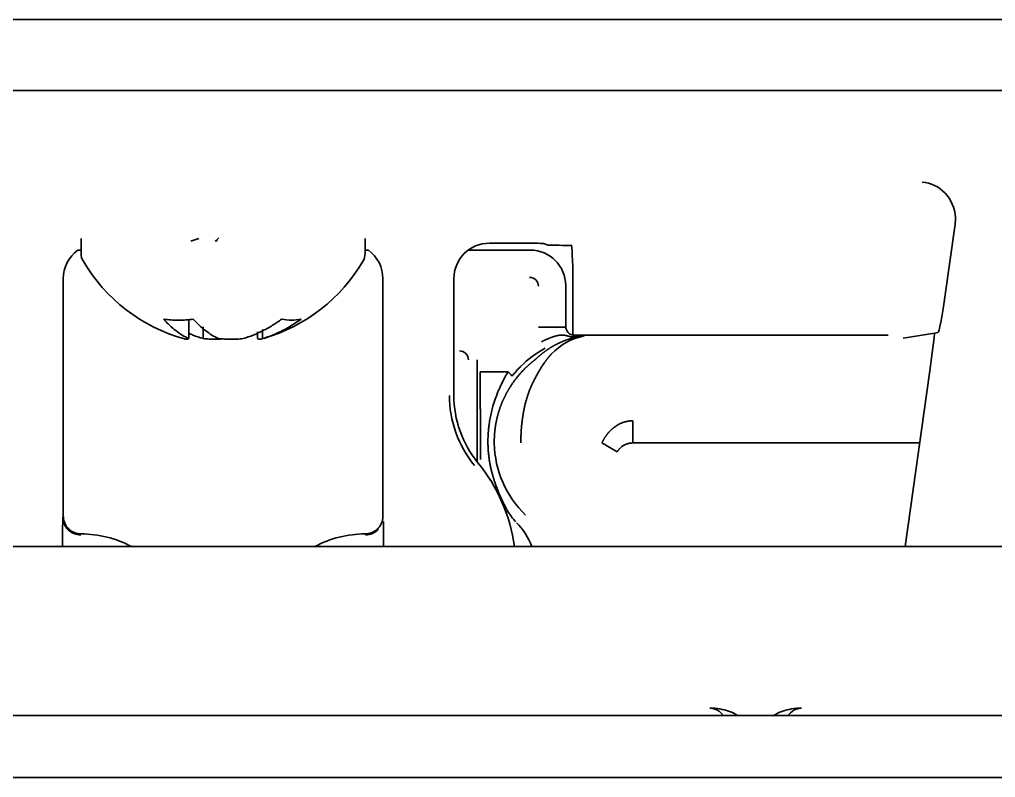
# Model space of a CAD drawing. Header units: inches. Extents: x 90 to 4162, y -443 to 3471.
# Drawn here: x 2755.16 to 2782.64, y 3339.28 to 3360.64 of the extents above; entities that cross this region are included whole.
import ezdxf

# ---------------------------------------------------------------- set-up
doc = ezdxf.new("R2010")
doc.units = ezdxf.units.IN
doc.layers.add('1', color=7, linetype='Continuous', true_color=0xffffff)
doc.layers.add('4', color=7, linetype='Continuous', true_color=0xffffff)

msp = doc.modelspace()

# ---------------------------------------------------------------- linework, layer by layer
at = {"layer": '1', "color": 7, "linetype": 'Continuous', "lineweight": 35}
for p, q in [((2798.611, 3360.643), (2453.171, 3360.643)), ((2450.757, 3358.643), (2801.025, 3358.643)), ((2731.684, 3358.642), (2790.098, 3358.642)), ((2762.441, 3358.642), (2762.441, 3358.643)), ((2781.507, 3354.874), (2781.218, 3352.817)), ((2756.891, 3354.466), (2756.891, 3354.042)), ((2760.735, 3354.414), (2760.671, 3354.392)), ((2764.891, 3354.042), (2764.891, 3354.466)), ((2768.391, 3354.337), (2769.417, 3354.337)), ((2769.916, 3354.329), (2770.05, 3354.284)), ((2770.549, 3354.276), (2770.698, 3354.276)), ((2756.391, 3346.642), (2756.391, 3353.337)), ((2765.391, 3353.337), (2765.391, 3346.642)), ((2767.391, 3353.337), (2767.391, 3350.048)), ((2770.741, 3353.293), (2770.741, 3351.747)), ((2759.925, 3351.647), (2759.925, 3352.197)), ((2760.327, 3351.647), (2760.327, 3351.984)), ((2761.857, 3351.647), (2761.857, 3351.834)), ((2762.002, 3351.647), (2762.002, 3351.902)), ((2780.049, 3351.66), (2780.931, 3351.802)), ((2781.025, 3351.817), (2780.931, 3351.802)), ((2780.784, 3350.669), (2780.098, 3345.787))]:
    msp.add_line(p, q, dxfattribs=at)
for centre, radius, start, end in [((2757.291, 3354.042), 0.4, 180, 210.3012), ((2764.491, 3354.042), 0.4, 329.6988, 0), ((2761.09, 3356.262), 4.8, 210.3012, 254.4868), ((2760.692, 3356.262), 4.8, 286.2762, 329.6988), ((2770.391, 3350.048), 3.127, 180, 219.268), ((2770.391, 3350.048), 3, 180, 219.268), ((2764.391, 3345.142), 4.75, 7.7957, 39.268), ((2756.891, 3343.142), 3, 61.8159, 90.0009), ((2764.891, 3343.142), 3, 89.9991, 118.1841)]:
    msp.add_arc(centre, radius, start, end, dxfattribs=at)
for centre, major_axis, ratio, start_param, end_param in [((2780.575, 3355.062), (0.353, -0.945), 0.923303, 1.238396, 2.756833), ((2780.515, 3355.01), (0.757, 0.658), 0.996825, 5.429549, 5.618385), ((2762.288, 3326.59), (0.829, -28.207), 0.173094, 3.285006, 3.306116), ((2768.391, 3353.337), (0.447, -0.895), 0.99981, 2.678052, 4.248696), ((2769.417, 3354.328), (0.5, 0), 0.017455, 0.05236, 1.570796), ((2770.549, 3354.285), (0.5, 0), 0.017455, 3.193953, 4.712389), ((2770.689, 3353.293), (0, -1), 0.052408, 1.570796, 3.124139), ((2757.391, 3353.337), (0.447, -0.895), 0.99981, 3.312346, 4.248696), ((2764.391, 3353.337), (-0.447, -0.895), 0.99981, 2.03449, 2.970839), ((2781.165, 3352.817), (-0.141, -1), 0.051895, 0.01604, 1.57811), ((2762.817, 3355.944), (0, 3.78), 0.546944, 3.008877, 3.141532), ((2762.816, 3355.944), (0, 3.78), 0.546944, 3.141653, 3.274309), ((2780.625, 3350.669), (-0.423, -3), 0.051895, 1.57811, 1.965445), ((2756.878, 3346.616), (0.447, -0.223), 0.999809, 3.604523, 5.178973), ((2764.904, 3346.616), (0.447, 0.223), 0.999809, 4.245805, 5.072219)]:
    msp.add_ellipse(centre, major_axis=major_axis, ratio=ratio, start_param=start_param, end_param=end_param, dxfattribs=at)
for points in [[(2760.208, 3354.472), (2760.132, 3354.446), (2760.056, 3354.419), (2759.981, 3354.392)], [(2759.214, 3352.197), (2759.354, 3352.175), (2759.633, 3352.153), (2759.912, 3352.175), (2760.052, 3352.197)], [(2760.763, 3351.647), (2760.819, 3351.642), (2760.932, 3351.634), (2761.106, 3351.629), (2761.282, 3351.633), (2761.397, 3351.641), (2761.455, 3351.647)], [(2762.002, 3351.647), (2761.99, 3351.641), (2761.965, 3351.633), (2761.928, 3351.629), (2761.892, 3351.634), (2761.868, 3351.642), (2761.857, 3351.647)]]:
    msp.add_open_spline(points, degree=3, dxfattribs=at)
for points, knots in [([(2759.925, 3351.647), (2759.863, 3351.676), (2759.801, 3351.71), (2759.679, 3351.785), (2759.618, 3351.827), (2759.5, 3351.919), (2759.441, 3351.969), (2759.355, 3352.05), (2759.327, 3352.078), (2759.27, 3352.136), (2759.242, 3352.166), (2759.214, 3352.197)], [0, 0, 0, 0, 0.25, 0.25, 0.5, 0.5, 0.75, 0.75, 0.875, 0.875, 1, 1, 1, 1]), ([(2760.052, 3352.197), (2760.163, 3352.073), (2760.277, 3351.965), (2760.455, 3351.827), (2760.515, 3351.785), (2760.638, 3351.71), (2760.7, 3351.676), (2760.763, 3351.647)], [0, 0, 0, 0, 0.5, 0.5, 0.75, 0.75, 1, 1, 1, 1]), ([(2761.455, 3351.647), (2761.551, 3351.676), (2761.646, 3351.71), (2761.833, 3351.785), (2761.925, 3351.827), (2762.106, 3351.919), (2762.196, 3351.969), (2762.328, 3352.05), (2762.371, 3352.078), (2762.458, 3352.136), (2762.501, 3352.166), (2762.543, 3352.197)], [0, 0, 0, 0, 0.25, 0.25, 0.5, 0.5, 0.75, 0.75, 0.875, 0.875, 1, 1, 1, 1]), ([(2763.09, 3352.197), (2762.92, 3352.073), (2762.745, 3351.965), (2762.472, 3351.827), (2762.38, 3351.785), (2762.193, 3351.71), (2762.098, 3351.676), (2762.002, 3351.647)], [0, 0, 0, 0, 0.5, 0.5, 0.75, 0.75, 1, 1, 1, 1]), ([(2760.327, 3351.647), (2760.231, 3351.676), (2760.136, 3351.71), (2760, 3351.765), (2759.957, 3351.783), (2759.915, 3351.802)], [0, 0, 0, 0, 0.685724, 0.685724, 1, 1, 1, 1]), ([(2759.807, 3351.637), (2759.81, 3351.636), (2759.826, 3351.632), (2759.854, 3351.629), (2759.89, 3351.634), (2759.914, 3351.642), (2759.925, 3351.647)], [0, 0, 0, 0, 0.080389, 0.386926, 0.693463, 1, 1, 1, 1]), ([(2760.812, 3351.633), (2760.767, 3351.632), (2760.663, 3351.63), (2760.5, 3351.633), (2760.385, 3351.641), (2760.327, 3351.647)], [0, 0, 0, 0, 0.281367, 0.640684, 1, 1, 1, 1]), ([(2756.369, 3345.787), (2756.369, 3345.795), (2756.369, 3345.802), (2756.369, 3345.826), (2756.369, 3345.842), (2756.37, 3345.873), (2756.37, 3345.92), (2756.37, 3345.996), (2756.37, 3346.055), (2756.37, 3346.098), (2756.37, 3346.112), (2756.371, 3346.14), (2756.371, 3346.154), (2756.371, 3346.221), (2756.371, 3346.271), (2756.372, 3346.34), (2756.372, 3346.362), (2756.373, 3346.404), (2756.373, 3346.424), (2756.374, 3346.478), (2756.374, 3346.509), (2756.375, 3346.548), (2756.375, 3346.559), (2756.376, 3346.579), (2756.376, 3346.587), (2756.377, 3346.607), (2756.377, 3346.615), (2756.378, 3346.616)], [0, 0, 0, 0, 0.016595, 0.016595, 0.051717, 0.051717, 0.086838, 0.157081, 0.227325, 0.227325, 0.262446, 0.262446, 0.297568, 0.297568, 0.438054, 0.438054, 0.508297, 0.508297, 0.578541, 0.578541, 0.719027, 0.719027, 0.78927, 0.78927, 0.859514, 0.859514, 1, 1, 1, 1]), ([(2756.391, 3346.642), (2756.391, 3346.609), (2756.394, 3346.577), (2756.404, 3346.529), (2756.408, 3346.513), (2756.417, 3346.482), (2756.423, 3346.466), (2756.442, 3346.421), (2756.457, 3346.392), (2756.484, 3346.351), (2756.494, 3346.338), (2756.515, 3346.313), (2756.526, 3346.301), (2756.56, 3346.266), (2756.586, 3346.245), (2756.626, 3346.218), (2756.641, 3346.209), (2756.669, 3346.194), (2756.699, 3346.18), (2756.73, 3346.169), (2756.761, 3346.159), (2756.777, 3346.155), (2756.825, 3346.146), (2756.858, 3346.142), (2756.891, 3346.142)], [0, 0, 0, 0, 0.125, 0.125, 0.1875, 0.1875, 0.25, 0.25, 0.375, 0.375, 0.4375, 0.4375, 0.5, 0.5, 0.625, 0.625, 0.6875, 0.6875, 0.75, 0.8125, 0.8125, 0.875, 0.875, 1, 1, 1, 1]), ([(2764.891, 3346.142), (2764.924, 3346.142), (2764.957, 3346.146), (2765.004, 3346.155), (2765.02, 3346.159), (2765.052, 3346.169), (2765.067, 3346.174), (2765.113, 3346.193), (2765.141, 3346.208), (2765.182, 3346.236), (2765.195, 3346.245), (2765.221, 3346.266), (2765.233, 3346.277), (2765.268, 3346.312), (2765.288, 3346.337), (2765.316, 3346.378), (2765.324, 3346.392), (2765.34, 3346.421), (2765.354, 3346.45), (2765.365, 3346.481), (2765.374, 3346.512), (2765.378, 3346.528), (2765.388, 3346.577), (2765.391, 3346.609), (2765.391, 3346.642)], [0, 0, 0, 0, 0.125, 0.125, 0.1875, 0.1875, 0.25, 0.25, 0.375, 0.375, 0.4375, 0.4375, 0.5, 0.5, 0.625, 0.625, 0.6875, 0.6875, 0.75, 0.8125, 0.8125, 0.875, 0.875, 1, 1, 1, 1]), ([(2765.408, 3346.492), (2765.408, 3346.484), (2765.409, 3346.476), (2765.409, 3346.459), (2765.409, 3346.45), (2765.409, 3346.404), (2765.41, 3346.363), (2765.41, 3346.294), (2765.411, 3346.27), (2765.411, 3346.219), (2765.411, 3346.193), (2765.412, 3346.112), (2765.412, 3346.055), (2765.412, 3345.965), (2765.412, 3345.934), (2765.413, 3345.872), (2765.413, 3345.84), (2765.413, 3345.802), (2765.413, 3345.796), (2765.413, 3345.789)], [0, 0, 0, 0, 0.053108, 0.053108, 0.107494, 0.107494, 0.325039, 0.325039, 0.433812, 0.433812, 0.542584, 0.542584, 0.760129, 0.760129, 0.868902, 0.868902, 0.977674, 0.977674, 1, 1, 1, 1])]:
    msp.add_open_spline(points, degree=3, knots=knots, dxfattribs=at)
at = {"layer": '4', "color": 7, "linetype": 'Continuous', "lineweight": 35}
for p, q in [((2756.891, 3354.142), (2756.798, 3354.142)), ((2764.984, 3354.142), (2764.891, 3354.142)), ((2769.542, 3354.142), (2767.798, 3354.142)), ((2770.541, 3351.992), (2770.541, 3353.143)), ((2769.773, 3351.974), (2770.523, 3351.974)), ((2770.772, 3351.724), (2770.772, 3351.694)), ((2779.619, 3351.742), (2770.791, 3351.742)), ((2768.049, 3351.051), (2768.049, 3348.172)), ((2768.13, 3350.713), (2768.911, 3350.713)), ((2772.427, 3348.706), (2772.427, 3349.33)), ((2771.56, 3348.708), (2771.993, 3348.458)), ((2780.508, 3348.706), (2772.427, 3348.706)), ((2768.914, 3346.772), (2768.853, 3346.772)), ((2928.141, 3345.787), (2660.047, 3345.787)), ((2323.625, 3341.026), (2928.157, 3341.026)), ((2321.659, 3339.276), (2930.123, 3339.276))]:
    msp.add_line(p, q, dxfattribs=at)
for centre, radius, start, end in [((2771.391, 3348.742), 2.998, 118.4794, 135.0146), ((2771.391, 3348.742), 2.862, 180.924, 226.2501), ((2767.893, 3345.173), 1.8, 19.9564, 45.5863)]:
    msp.add_arc(centre, radius, start, end, dxfattribs=at)
for centre, major_axis, ratio, start_param, end_param in [((2769.54, 3353.142), (0.708, 0.708), 0.998783, 5.498396, 7.067974), ((2769.523, 3353.124), (-0.177, -0.177), 0.998783, 2.356803, 3.926382), ((2770.791, 3351.993), (0.177, 0.177), 0.998783, 2.356803, 3.926382), ((2771.391, 3349.945), (0, -1.812), 0.96827, 3.331502, 3.941795), ((2770.772, 3351.886), (0.04, -0.196), 0.561653, 5.937302, 6.272638), ((2770.878, 3351.906), (0.033, -0.197), 0.640804, 6.024258, 6.271814), ((2767.549, 3351.05), (0.177, 0.177), 0.998783, 5.498396, 7.067974)]:
    msp.add_ellipse(centre, major_axis=major_axis, ratio=ratio, start_param=start_param, end_param=end_param, dxfattribs=at)
for points, degree, knots in [([(2769.688, 3351.062), (2769.693, 3351.067), (2769.703, 3351.076), (2769.718, 3351.09), (2769.732, 3351.103), (2769.747, 3351.117), (2769.762, 3351.13), (2769.777, 3351.143), (2769.792, 3351.156), (2769.807, 3351.169), (2769.822, 3351.182), (2769.837, 3351.195), (2769.853, 3351.207), (2769.868, 3351.22), (2769.883, 3351.232), (2769.899, 3351.244), (2769.914, 3351.256), (2769.93, 3351.268), (2769.946, 3351.279), (2769.962, 3351.291), (2769.977, 3351.302), (2769.993, 3351.313), (2770.009, 3351.325), (2770.025, 3351.335), (2770.041, 3351.346), (2770.057, 3351.357), (2770.073, 3351.367), (2770.09, 3351.378), (2770.106, 3351.388), (2770.122, 3351.398), (2770.138, 3351.408), (2770.155, 3351.417), (2770.171, 3351.427), (2770.188, 3351.437), (2770.204, 3351.446), (2770.221, 3351.455), (2770.237, 3351.464), (2770.254, 3351.473), (2770.27, 3351.482), (2770.287, 3351.49), (2770.304, 3351.499), (2770.32, 3351.507), (2770.337, 3351.515), (2770.354, 3351.523), (2770.371, 3351.531), (2770.387, 3351.539), (2770.404, 3351.546), (2770.421, 3351.554), (2770.438, 3351.561), (2770.455, 3351.568), (2770.472, 3351.575), (2770.488, 3351.582), (2770.505, 3351.589), (2770.522, 3351.595), (2770.539, 3351.602), (2770.556, 3351.608), (2770.573, 3351.614), (2770.59, 3351.62), (2770.607, 3351.626), (2770.623, 3351.632), (2770.64, 3351.637), (2770.657, 3351.643), (2770.674, 3351.648), (2770.691, 3351.653), (2770.708, 3351.658), (2770.725, 3351.663), (2770.742, 3351.668), (2770.759, 3351.673), (2770.775, 3351.677), (2770.792, 3351.682), (2770.809, 3351.686), (2770.826, 3351.69), (2770.843, 3351.694), (2770.859, 3351.698), (2770.876, 3351.702), (2770.893, 3351.705), (2770.904, 3351.707), (2770.91, 3351.709)], 3, [0, 0, 0, 0, 0.021215, 0.042217, 0.063005, 0.08358, 0.103942, 0.12409, 0.144025, 0.163747, 0.183256, 0.202551, 0.221633, 0.240501, 0.259156, 0.277598, 0.295827, 0.313842, 0.331645, 0.349234, 0.366609, 0.383772, 0.400721, 0.417457, 0.43398, 0.45029, 0.466386, 0.48227, 0.49794, 0.513397, 0.528641, 0.543672, 0.55849, 0.573094, 0.587486, 0.601665, 0.61563, 0.629383, 0.642923, 0.656249, 0.669363, 0.682264, 0.694952, 0.707427, 0.719689, 0.731739, 0.743575, 0.755199, 0.76661, 0.777809, 0.788795, 0.799568, 0.810129, 0.820477, 0.830613, 0.840536, 0.850247, 0.859745, 0.869032, 0.878106, 0.886968, 0.895618, 0.904056, 0.912282, 0.920297, 0.9281, 0.935691, 0.943071, 0.950239, 0.957196, 0.963943, 0.970478, 0.976803, 0.982917, 0.988821, 0.994515, 1, 1, 1, 1]), ([(2769.868, 3351.555), (2769.868, 3351.555), (2769.868, 3351.555), (2769.868, 3351.556), (2769.868, 3351.557), (2769.868, 3351.558), (2769.869, 3351.559), (2769.87, 3351.56), (2769.871, 3351.561), (2769.872, 3351.563), (2769.874, 3351.564), (2769.876, 3351.565), (2769.878, 3351.567), (2769.88, 3351.568), (2769.882, 3351.57), (2769.885, 3351.571), (2769.888, 3351.573), (2769.891, 3351.575), (2769.894, 3351.577), (2769.898, 3351.579), (2769.902, 3351.581), (2769.906, 3351.583), (2769.91, 3351.585), (2769.915, 3351.587), (2769.92, 3351.59), (2769.925, 3351.592), (2769.93, 3351.594), (2769.935, 3351.597), (2769.941, 3351.599), (2769.947, 3351.602), (2769.953, 3351.605), (2769.96, 3351.608), (2769.966, 3351.611), (2769.973, 3351.614), (2769.98, 3351.617), (2769.988, 3351.62), (2769.995, 3351.623), (2770.003, 3351.627), (2770.011, 3351.63), (2770.02, 3351.633), (2770.028, 3351.637), (2770.037, 3351.641), (2770.046, 3351.644), (2770.055, 3351.648), (2770.065, 3351.652), (2770.075, 3351.656), (2770.09, 3351.663), (2770.111, 3351.671), (2770.138, 3351.681), (2770.163, 3351.691), (2770.187, 3351.699), (2770.21, 3351.706), (2770.232, 3351.713), (2770.253, 3351.719), (2770.273, 3351.724), (2770.292, 3351.729), (2770.311, 3351.733), (2770.33, 3351.737), (2770.349, 3351.74), (2770.366, 3351.742), (2770.383, 3351.744), (2770.4, 3351.746), (2770.415, 3351.746), (2770.43, 3351.747), (2770.445, 3351.747), (2770.458, 3351.747), (2770.472, 3351.746), (2770.485, 3351.745), (2770.497, 3351.744), (2770.51, 3351.742), (2770.522, 3351.74), (2770.533, 3351.738), (2770.545, 3351.735), (2770.556, 3351.733), (2770.567, 3351.73), (2770.579, 3351.727), (2770.59, 3351.724), (2770.601, 3351.721), (2770.613, 3351.718), (2770.625, 3351.715), (2770.636, 3351.712), (2770.648, 3351.708), (2770.661, 3351.706), (2770.673, 3351.703), (2770.686, 3351.7), (2770.7, 3351.698), (2770.713, 3351.696), (2770.727, 3351.695), (2770.742, 3351.694), (2770.757, 3351.694), (2770.767, 3351.694), (2770.772, 3351.694)], 3, [0, 0, 0, 0, 0.000699, 0.001429, 0.002244, 0.00318, 0.004265, 0.005514, 0.006939, 0.008548, 0.010346, 0.012338, 0.014526, 0.016914, 0.019504, 0.022299, 0.0253, 0.028509, 0.031927, 0.035558, 0.039401, 0.04346, 0.047735, 0.052228, 0.056942, 0.061877, 0.067035, 0.072419, 0.078029, 0.083869, 0.089938, 0.096241, 0.102777, 0.109549, 0.116559, 0.123809, 0.131301, 0.139035, 0.147015, 0.155242, 0.163717, 0.172443, 0.181421, 0.190652, 0.200139, 0.209882, 0.219884, 0.247611, 0.274591, 0.300786, 0.326162, 0.350688, 0.374338, 0.397091, 0.418927, 0.439834, 0.462609, 0.484893, 0.506678, 0.527957, 0.548723, 0.568975, 0.588711, 0.607934, 0.626647, 0.644856, 0.66257, 0.679801, 0.69656, 0.712866, 0.728734, 0.744185, 0.759243, 0.77393, 0.788275, 0.802305, 0.816051, 0.829547, 0.842826, 0.855924, 0.868879, 0.88173, 0.894518, 0.907286, 0.920076, 0.932934, 0.945909, 0.959049, 0.972406, 0.986037, 1, 1, 1, 1]), ([(2770.772, 3351.694), (2770.777, 3351.695), (2770.782, 3351.696), (2770.794, 3351.698), (2770.801, 3351.699), (2770.82, 3351.702), (2770.832, 3351.703), (2770.855, 3351.707), (2770.866, 3351.708), (2770.878, 3351.71)], 3, [0, 0, 0, 0, 0.128205, 0.128205, 0.333333, 0.333333, 0.661538, 0.661538, 1, 1, 1, 1]), ([(2770.91, 3351.709), (2770.899, 3351.707), (2770.888, 3351.705), (2770.866, 3351.701), (2770.856, 3351.699), (2770.838, 3351.696), (2770.831, 3351.694), (2770.82, 3351.692), (2770.815, 3351.691), (2770.811, 3351.69)], 3, [0, 0, 0, 0, 0.338462, 0.338462, 0.666667, 0.666667, 0.871795, 0.871795, 1, 1, 1, 1]), ([(2770.878, 3351.71), (2770.886, 3351.711), (2770.893, 3351.712), (2770.914, 3351.714), (2770.926, 3351.716), (2770.958, 3351.719), (2770.978, 3351.72), (2771.019, 3351.723), (2771.039, 3351.724), (2771.06, 3351.724)], 3, [0, 0, 0, 0, 0.128205, 0.128205, 0.333333, 0.333333, 0.661538, 0.661538, 1, 1, 1, 1]), ([(2771.06, 3351.724), (2771.043, 3351.723), (2771.026, 3351.722), (2770.992, 3351.72), (2770.976, 3351.718), (2770.949, 3351.715), (2770.939, 3351.713), (2770.923, 3351.711), (2770.916, 3351.71), (2770.91, 3351.709)], 3, [0, 0, 0, 0, 0.338462, 0.338462, 0.666667, 0.666667, 0.871795, 0.871795, 1, 1, 1, 1]), ([(2768.529, 3348.696), (2768.529, 3348.704), (2768.529, 3348.719), (2768.528, 3348.742), (2768.529, 3348.765), (2768.529, 3348.788), (2768.529, 3348.81), (2768.53, 3348.833), (2768.531, 3348.856), (2768.532, 3348.878), (2768.533, 3348.901), (2768.534, 3348.923), (2768.536, 3348.946), (2768.537, 3348.969), (2768.539, 3348.991), (2768.541, 3349.013), (2768.543, 3349.036), (2768.546, 3349.058), (2768.548, 3349.08), (2768.551, 3349.103), (2768.554, 3349.125), (2768.557, 3349.147), (2768.56, 3349.169), (2768.564, 3349.191), (2768.567, 3349.213), (2768.571, 3349.235), (2768.575, 3349.257), (2768.579, 3349.279), (2768.583, 3349.301), (2768.587, 3349.323), (2768.592, 3349.344), (2768.597, 3349.366), (2768.601, 3349.387), (2768.606, 3349.409), (2768.612, 3349.43), (2768.617, 3349.452), (2768.622, 3349.473), (2768.628, 3349.494), (2768.634, 3349.515), (2768.64, 3349.537), (2768.646, 3349.558), (2768.652, 3349.579), (2768.659, 3349.599), (2768.665, 3349.62), (2768.672, 3349.641), (2768.679, 3349.662), (2768.686, 3349.682), (2768.693, 3349.703), (2768.7, 3349.723), (2768.708, 3349.744), (2768.715, 3349.764), (2768.723, 3349.784), (2768.731, 3349.804), (2768.739, 3349.824), (2768.747, 3349.844), (2768.755, 3349.864), (2768.764, 3349.884), (2768.772, 3349.904), (2768.781, 3349.923), (2768.79, 3349.943), (2768.799, 3349.962), (2768.808, 3349.982), (2768.817, 3350.001), (2768.827, 3350.02), (2768.836, 3350.039), (2768.846, 3350.058), (2768.855, 3350.077), (2768.865, 3350.096), (2768.875, 3350.115), (2768.885, 3350.133), (2768.896, 3350.152), (2768.906, 3350.17), (2768.917, 3350.188), (2768.927, 3350.207), (2768.938, 3350.225), (2768.949, 3350.243), (2768.964, 3350.268), (2768.984, 3350.299), (2769.008, 3350.336), (2769.032, 3350.371), (2769.056, 3350.406), (2769.08, 3350.439), (2769.103, 3350.472), (2769.127, 3350.503), (2769.151, 3350.533), (2769.174, 3350.563), (2769.197, 3350.591), (2769.22, 3350.618), (2769.243, 3350.644), (2769.265, 3350.669), (2769.287, 3350.693), (2769.308, 3350.717), (2769.329, 3350.739), (2769.35, 3350.761), (2769.37, 3350.781), (2769.39, 3350.801), (2769.41, 3350.82), (2769.428, 3350.838), (2769.447, 3350.855), (2769.464, 3350.872), (2769.481, 3350.887), (2769.498, 3350.902), (2769.514, 3350.916), (2769.529, 3350.93), (2769.544, 3350.943), (2769.558, 3350.955), (2769.571, 3350.966), (2769.584, 3350.977), (2769.596, 3350.987), (2769.607, 3350.996), (2769.618, 3351.005), (2769.628, 3351.013), (2769.637, 3351.02), (2769.646, 3351.027), (2769.653, 3351.033), (2769.66, 3351.039), (2769.667, 3351.044), (2769.672, 3351.048), (2769.677, 3351.052), (2769.681, 3351.056), (2769.684, 3351.058), (2769.687, 3351.06), (2769.688, 3351.061), (2769.688, 3351.062)], 3, [0, 0, 0, 0, 0.00662, 0.013233, 0.01984, 0.02644, 0.033034, 0.039623, 0.046206, 0.052784, 0.059358, 0.065927, 0.072492, 0.079053, 0.085611, 0.092166, 0.098718, 0.105267, 0.111814, 0.118359, 0.124903, 0.131446, 0.137987, 0.144528, 0.151069, 0.15761, 0.164151, 0.170693, 0.177235, 0.183779, 0.190325, 0.196873, 0.203422, 0.209975, 0.21653, 0.223089, 0.229651, 0.236217, 0.242787, 0.249361, 0.255941, 0.262525, 0.269115, 0.27571, 0.282312, 0.28892, 0.295534, 0.302156, 0.308785, 0.315421, 0.322065, 0.328717, 0.335378, 0.342048, 0.348727, 0.355415, 0.362112, 0.36882, 0.375538, 0.382266, 0.389006, 0.395756, 0.402518, 0.409291, 0.416077, 0.422875, 0.429685, 0.436508, 0.443345, 0.450194, 0.457058, 0.463935, 0.470827, 0.477733, 0.484654, 0.49159, 0.498541, 0.513463, 0.528161, 0.542636, 0.55689, 0.570925, 0.584743, 0.598346, 0.611737, 0.624916, 0.637888, 0.650654, 0.663217, 0.675579, 0.687744, 0.699715, 0.711495, 0.723087, 0.734494, 0.745721, 0.756771, 0.767649, 0.778358, 0.788903, 0.799289, 0.809521, 0.819604, 0.829543, 0.839344, 0.849013, 0.858556, 0.867979, 0.877288, 0.886492, 0.895597, 0.904609, 0.913538, 0.92239, 0.931174, 0.939898, 0.94857, 0.957199, 0.965793, 0.974361, 0.982912, 0.991456, 1, 1, 1, 1]), ([(2770.132, 3351.207), (2770.132, 3351.207), (2770.132, 3351.206), (2770.131, 3351.205), (2770.13, 3351.204), (2770.129, 3351.202), (2770.127, 3351.201), (2770.126, 3351.199), (2770.124, 3351.197), (2770.122, 3351.195), (2770.12, 3351.192), (2770.118, 3351.19), (2770.115, 3351.187), (2770.112, 3351.184), (2770.109, 3351.181), (2770.106, 3351.177), (2770.103, 3351.173), (2770.099, 3351.169), (2770.096, 3351.165), (2770.092, 3351.16), (2770.087, 3351.156), (2770.083, 3351.15), (2770.079, 3351.145), (2770.074, 3351.139), (2770.069, 3351.134), (2770.064, 3351.127), (2770.058, 3351.121), (2770.053, 3351.114), (2770.047, 3351.107), (2770.041, 3351.1), (2770.035, 3351.092), (2770.029, 3351.084), (2770.022, 3351.076), (2770.016, 3351.068), (2770.009, 3351.059), (2770.002, 3351.05), (2769.994, 3351.04), (2769.987, 3351.03), (2769.979, 3351.02), (2769.971, 3351.01), (2769.963, 3350.999), (2769.951, 3350.982), (2769.935, 3350.96), (2769.914, 3350.93), (2769.893, 3350.898), (2769.871, 3350.865), (2769.85, 3350.831), (2769.828, 3350.795), (2769.805, 3350.757), (2769.782, 3350.718), (2769.759, 3350.678), (2769.736, 3350.636), (2769.712, 3350.593), (2769.688, 3350.548), (2769.664, 3350.502), (2769.642, 3350.461), (2769.624, 3350.424), (2769.608, 3350.392), (2769.593, 3350.36), (2769.578, 3350.327), (2769.563, 3350.294), (2769.549, 3350.26), (2769.535, 3350.226), (2769.522, 3350.192), (2769.509, 3350.157), (2769.496, 3350.122), (2769.484, 3350.086), (2769.472, 3350.05), (2769.46, 3350.014), (2769.449, 3349.978), (2769.438, 3349.941), (2769.427, 3349.904), (2769.417, 3349.866), (2769.407, 3349.828), (2769.398, 3349.79), (2769.389, 3349.752), (2769.38, 3349.714), (2769.372, 3349.675), (2769.364, 3349.636), (2769.356, 3349.597), (2769.349, 3349.558), (2769.342, 3349.518), (2769.335, 3349.478), (2769.329, 3349.439), (2769.323, 3349.399), (2769.318, 3349.358), (2769.312, 3349.318), (2769.308, 3349.278), (2769.303, 3349.237), (2769.299, 3349.197), (2769.296, 3349.156), (2769.292, 3349.116), (2769.289, 3349.075), (2769.287, 3349.034), (2769.284, 3348.994), (2769.282, 3348.953), (2769.281, 3348.912), (2769.28, 3348.871), (2769.279, 3348.83), (2769.279, 3348.79), (2769.278, 3348.749), (2769.279, 3348.722), (2769.279, 3348.708)], 3, [0, 0, 0, 0, 0.005319, 0.010682, 0.016089, 0.021541, 0.027038, 0.03258, 0.038167, 0.043801, 0.049482, 0.05521, 0.060984, 0.066807, 0.072677, 0.078596, 0.084563, 0.090579, 0.096645, 0.10276, 0.108925, 0.11514, 0.121406, 0.127722, 0.134089, 0.140507, 0.146977, 0.153499, 0.160072, 0.166698, 0.173376, 0.180107, 0.186891, 0.193728, 0.200618, 0.207562, 0.214559, 0.22161, 0.228716, 0.235876, 0.24309, 0.250359, 0.268012, 0.285689, 0.30339, 0.321116, 0.338867, 0.356643, 0.374445, 0.392273, 0.410127, 0.428008, 0.445916, 0.463852, 0.481815, 0.499806, 0.511511, 0.52317, 0.534783, 0.546352, 0.557876, 0.569356, 0.580793, 0.592187, 0.603539, 0.61485, 0.626119, 0.637349, 0.648538, 0.659689, 0.670801, 0.681876, 0.692913, 0.703914, 0.714879, 0.72581, 0.736705, 0.747567, 0.758396, 0.769192, 0.779957, 0.790691, 0.801395, 0.812068, 0.822714, 0.833331, 0.84392, 0.854484, 0.865021, 0.875533, 0.886021, 0.896485, 0.906926, 0.917345, 0.927743, 0.938121, 0.948479, 0.958818, 0.969138, 0.979442, 0.989729, 1, 1, 1, 1]), ([(2768.139, 3348.237), (2768.141, 3348.5), (2768.141, 3348.94), (2768.14, 3349.215), (2768.139, 3349.324), (2768.138, 3349.462), (2768.137, 3349.546), (2768.134, 3349.876), (2768.133, 3349.957), (2768.132, 3350.095), (2768.131, 3350.207), (2768.13, 3350.486), (2768.13, 3350.713)], 2, [0, 0, 0, 0.196686, 0.397515, 0.397515, 0.497929, 0.497929, 0.598343, 0.698757, 0.698757, 0.799172, 0.799172, 1, 1, 1]), ([(2768.914, 3346.772), (2768.911, 3346.778), (2768.904, 3346.791), (2768.893, 3346.81), (2768.883, 3346.83), (2768.872, 3346.851), (2768.86, 3346.873), (2768.849, 3346.895), (2768.837, 3346.918), (2768.824, 3346.942), (2768.812, 3346.966), (2768.799, 3346.991), (2768.786, 3347.017), (2768.773, 3347.044), (2768.76, 3347.072), (2768.746, 3347.1), (2768.733, 3347.129), (2768.719, 3347.159), (2768.705, 3347.19), (2768.691, 3347.222), (2768.677, 3347.254), (2768.662, 3347.287), (2768.648, 3347.321), (2768.634, 3347.356), (2768.62, 3347.392), (2768.605, 3347.428), (2768.591, 3347.465), (2768.577, 3347.503), (2768.563, 3347.542), (2768.549, 3347.582), (2768.536, 3347.623), (2768.522, 3347.664), (2768.509, 3347.707), (2768.496, 3347.75), (2768.483, 3347.794), (2768.471, 3347.839), (2768.459, 3347.885), (2768.447, 3347.932), (2768.436, 3347.979), (2768.426, 3348.028), (2768.415, 3348.077), (2768.406, 3348.127), (2768.397, 3348.179), (2768.389, 3348.231), (2768.381, 3348.284), (2768.374, 3348.338), (2768.368, 3348.392), (2768.362, 3348.448), (2768.358, 3348.505), (2768.354, 3348.562), (2768.352, 3348.621), (2768.35, 3348.68), (2768.35, 3348.74), (2768.35, 3348.803), (2768.352, 3348.873), (2768.356, 3348.953), (2768.362, 3349.043), (2768.372, 3349.141), (2768.387, 3349.264), (2768.411, 3349.41), (2768.446, 3349.577), (2768.485, 3349.728), (2768.525, 3349.857), (2768.56, 3349.96), (2768.596, 3350.055), (2768.631, 3350.142), (2768.665, 3350.222), (2768.698, 3350.295), (2768.729, 3350.361), (2768.759, 3350.422), (2768.787, 3350.477), (2768.813, 3350.527), (2768.837, 3350.572), (2768.859, 3350.613), (2768.879, 3350.65), (2768.896, 3350.682), (2768.907, 3350.703), (2768.911, 3350.713)], 3, [0, 0, 0, 0, 0.005144, 0.010473, 0.015989, 0.021691, 0.02758, 0.033657, 0.039921, 0.046374, 0.053016, 0.059845, 0.066863, 0.074069, 0.081463, 0.089044, 0.096813, 0.104768, 0.11291, 0.121238, 0.129751, 0.13845, 0.147333, 0.1564, 0.165651, 0.175085, 0.184701, 0.194499, 0.204479, 0.21464, 0.224983, 0.235506, 0.24621, 0.257094, 0.268159, 0.279405, 0.290832, 0.302441, 0.314233, 0.326207, 0.338367, 0.350711, 0.363244, 0.375965, 0.388877, 0.401984, 0.415287, 0.428789, 0.442495, 0.456409, 0.470534, 0.484877, 0.499419, 0.513781, 0.530622, 0.549904, 0.571574, 0.595553, 0.621731, 0.661173, 0.702465, 0.745019, 0.773598, 0.79996, 0.82436, 0.846942, 0.867812, 0.887065, 0.904786, 0.921055, 0.935947, 0.949529, 0.961869, 0.973028, 0.983065, 0.992038, 1, 1, 1, 1]), ([(2768.913, 3350.711), (2768.948, 3350.682), (2768.98, 3350.653), (2769.02, 3350.607), (2769.03, 3350.591), (2769.026, 3350.585)], 3, [0, 0, 0, 0, 0.5, 0.5, 1, 1, 1, 1]), ([(2769.27, 3350.862), (2769.259, 3350.851), (2769.248, 3350.84), (2769.219, 3350.81), (2769.202, 3350.792), (2769.157, 3350.743), (2769.131, 3350.713), (2769.077, 3350.65), (2769.051, 3350.618), (2769.026, 3350.585)], 3, [0, 0, 0, 0, 0.128205, 0.128205, 0.333333, 0.333333, 0.661538, 0.661538, 1, 1, 1, 1]), ([(2771.56, 3348.708), (2771.563, 3348.714), (2771.568, 3348.724), (2771.575, 3348.739), (2771.583, 3348.754), (2771.591, 3348.769), (2771.598, 3348.784), (2771.606, 3348.799), (2771.615, 3348.813), (2771.623, 3348.828), (2771.631, 3348.842), (2771.64, 3348.856), (2771.649, 3348.869), (2771.658, 3348.883), (2771.667, 3348.896), (2771.676, 3348.91), (2771.685, 3348.923), (2771.695, 3348.936), (2771.705, 3348.948), (2771.714, 3348.961), (2771.724, 3348.973), (2771.734, 3348.985), (2771.745, 3348.997), (2771.755, 3349.009), (2771.766, 3349.021), (2771.776, 3349.032), (2771.787, 3349.043), (2771.798, 3349.055), (2771.809, 3349.065), (2771.82, 3349.076), (2771.832, 3349.087), (2771.843, 3349.097), (2771.855, 3349.107), (2771.867, 3349.117), (2771.879, 3349.127), (2771.891, 3349.137), (2771.908, 3349.15), (2771.929, 3349.165), (2771.955, 3349.183), (2771.981, 3349.2), (2772.007, 3349.216), (2772.033, 3349.231), (2772.06, 3349.244), (2772.087, 3349.257), (2772.114, 3349.269), (2772.141, 3349.279), (2772.169, 3349.289), (2772.197, 3349.298), (2772.225, 3349.305), (2772.253, 3349.312), (2772.281, 3349.317), (2772.31, 3349.322), (2772.339, 3349.326), (2772.368, 3349.328), (2772.397, 3349.33), (2772.417, 3349.33), (2772.427, 3349.33)], 3, [0, 0, 0, 0, 0.01516, 0.030238, 0.045238, 0.060162, 0.075011, 0.089789, 0.104496, 0.119137, 0.133714, 0.148228, 0.162682, 0.177079, 0.191422, 0.205713, 0.219954, 0.234149, 0.2483, 0.262409, 0.27648, 0.290515, 0.304517, 0.318489, 0.332433, 0.346352, 0.36025, 0.374129, 0.387991, 0.401841, 0.41568, 0.429512, 0.443339, 0.457164, 0.470991, 0.484821, 0.498659, 0.52692, 0.554804, 0.582338, 0.609548, 0.636465, 0.663115, 0.689531, 0.715743, 0.741783, 0.767682, 0.793475, 0.819195, 0.844874, 0.870548, 0.896249, 0.922011, 0.947869, 0.973854, 1, 1, 1, 1]), ([(2772.427, 3348.706), (2772.423, 3348.706), (2772.416, 3348.706), (2772.406, 3348.706), (2772.394, 3348.705), (2772.383, 3348.704), (2772.371, 3348.703), (2772.359, 3348.702), (2772.346, 3348.7), (2772.334, 3348.697), (2772.32, 3348.695), (2772.307, 3348.692), (2772.293, 3348.688), (2772.279, 3348.684), (2772.265, 3348.68), (2772.251, 3348.675), (2772.236, 3348.669), (2772.222, 3348.663), (2772.207, 3348.656), (2772.192, 3348.648), (2772.173, 3348.638), (2772.15, 3348.624), (2772.126, 3348.607), (2772.104, 3348.59), (2772.084, 3348.572), (2772.066, 3348.554), (2772.05, 3348.537), (2772.035, 3348.52), (2772.023, 3348.503), (2772.011, 3348.487), (2772.002, 3348.472), (2771.996, 3348.463), (2771.993, 3348.458)], 3, [0, 0, 0, 0, 0.019706, 0.04013, 0.061274, 0.083142, 0.105737, 0.129061, 0.153116, 0.177905, 0.203429, 0.229691, 0.256691, 0.284432, 0.312915, 0.34214, 0.372109, 0.402824, 0.434285, 0.466493, 0.499449, 0.55966, 0.616902, 0.67118, 0.722503, 0.770878, 0.816316, 0.858829, 0.898433, 0.935145, 0.968991, 1, 1, 1, 1]), ([(2769.129, 3346.482), (2769.119, 3346.493), (2769.109, 3346.505), (2769.084, 3346.536), (2769.069, 3346.556), (2769.03, 3346.606), (2769.006, 3346.638), (2768.96, 3346.704), (2768.937, 3346.738), (2768.914, 3346.772)], 3, [0, 0, 0, 0, 0.128205, 0.128205, 0.333333, 0.333333, 0.661538, 0.661538, 1, 1, 1, 1]), ([(2774.597, 3341.233), (2774.644, 3341.231), (2774.691, 3341.222), (2774.823, 3341.176), (2774.901, 3341.121), (2774.964, 3341.045), (2774.967, 3341.041), (2774.971, 3341.036)], 3, [0, 0, 0, 0, 0.330789, 0.330789, 0.961404, 0.961404, 1, 1, 1, 1]), ([(2775.367, 3341.037), (2775.357, 3341.043), (2775.347, 3341.05), (2775.215, 3341.127), (2775.056, 3341.18), (2774.789, 3341.224), (2774.693, 3341.232), (2774.597, 3341.233)], 3, [0, 0, 0, 0, 0.054472, 0.054472, 0.674673, 0.674673, 1, 1, 1, 1]), ([(2777.185, 3341.233), (2777.089, 3341.232), (2776.993, 3341.224), (2776.726, 3341.18), (2776.567, 3341.127), (2776.436, 3341.05), (2776.425, 3341.043), (2776.415, 3341.037)], 3, [0, 0, 0, 0, 0.325327, 0.325327, 0.945528, 0.945528, 1, 1, 1, 1]), ([(2776.811, 3341.036), (2776.815, 3341.041), (2776.818, 3341.045), (2776.881, 3341.121), (2776.96, 3341.176), (2777.091, 3341.222), (2777.138, 3341.231), (2777.185, 3341.233)], 3, [0, 0, 0, 0, 0.038438, 0.038438, 0.669156, 0.669156, 1, 1, 1, 1])]:
    msp.add_open_spline(points, degree=degree, knots=knots, dxfattribs=at)

doc.saveas('drawing.dxf')
